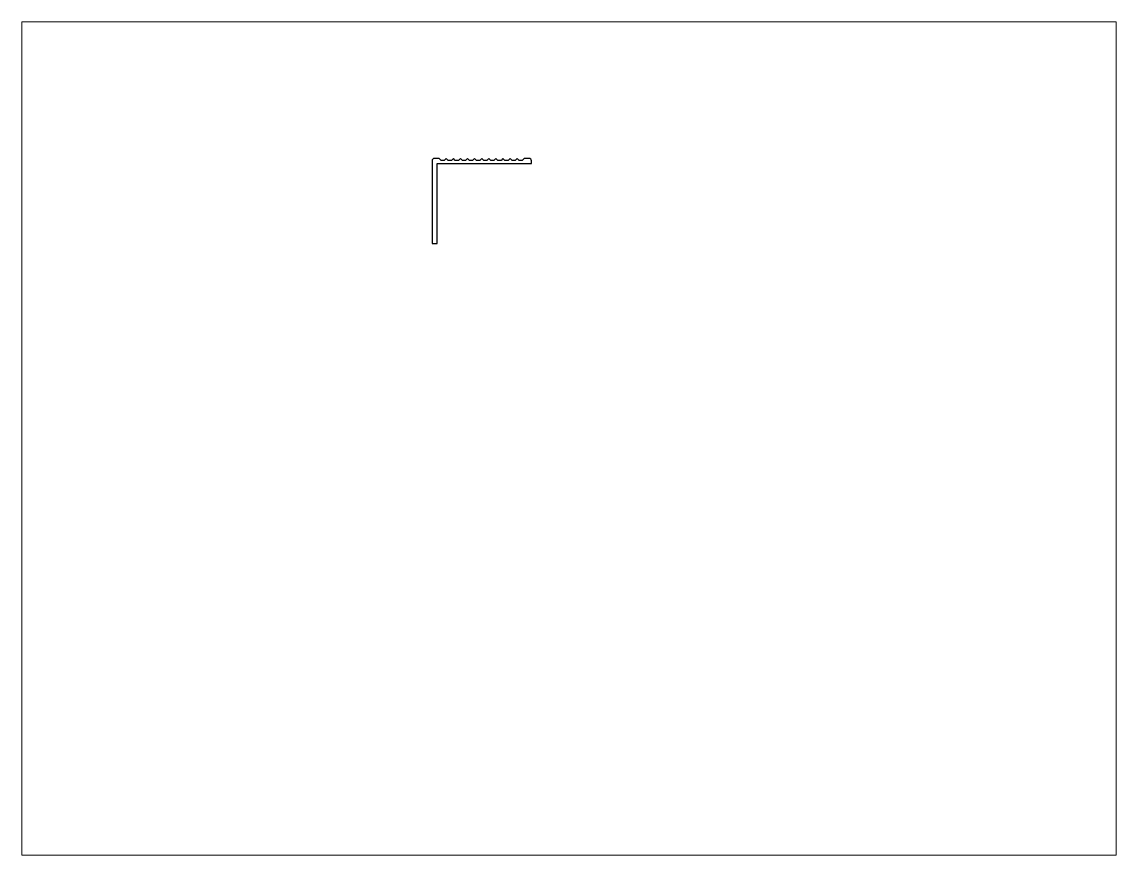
# Paper-space layout 'Layout1' of a CAD drawing. Extents: x 27 to 240, y 20 to 183.
# The model-space entities are those that its viewports show. They can reach past a viewport. Long polylines and large blocks are cut down to what shows.
import ezdxf

# ---------------------------------------------------------------- set-up
doc = ezdxf.new("R2010")
doc.units = 0
doc.header["$LTSCALE"] = 15
doc.layers.get('0').update_dxf_attribs({"linetype": 'CONTINUOUS'})
doc.layers.add('ANA', color=220, linetype='CONTINUOUS')

msp = doc.modelspace()

# ---------------------------------------------------------------- linework, layer by layer
at = {"layer": 'ANA', "color": 0}
msp.add_lwpolyline([(160.44, 228.38), (159.74, 229.08), (159.04, 228.38), (157.94, 228.38), (157.24, 229.08), (156.54, 228.38), (155.44, 228.38), (154.74, 229.08), (154.04, 228.38), (152.94, 228.38), (152.24, 229.08), (151.54, 228.38), (150.44, 228.38), (149.74, 229.08), (149.04, 228.38), (147.94, 228.38), (147.24, 229.08), (146.54, 228.38), (145.44, 228.38), (144.74, 229.08), (143.04, 229.08, 0.414214), (142.24, 228.28), (142.24, 199.08), (144.04, 199.08), (144.04, 227.28), (177.24, 227.28), (177.24, 228.28, 0.414214), (176.44, 229.08), (174.74, 229.08), (174.04, 228.38), (172.94, 228.38), (172.24, 229.08), (171.54, 228.38), (170.44, 228.38), (169.74, 229.08), (169.04, 228.38), (167.94, 228.38), (167.24, 229.08), (166.54, 228.38), (165.44, 228.38), (164.74, 229.08), (164.04, 228.38), (162.94, 228.38), (162.24, 229.08), (161.54, 228.38)], format="xyb", close=True, dxfattribs=at)

psp = doc.layouts.get("Layout1")

# ---------------------------------------------------------------- viewports
at = {"layer": '0', "color": 0, "linetype": 'BYBLOCK', "ltscale": 0.05}
psp.add_viewport(center=(133.35, 101.6), size=(213.36, 162.56), view_center_point=(190.51, 130.3), view_height=293.8955, dxfattribs=at)

doc.saveas('drawing.dxf')
